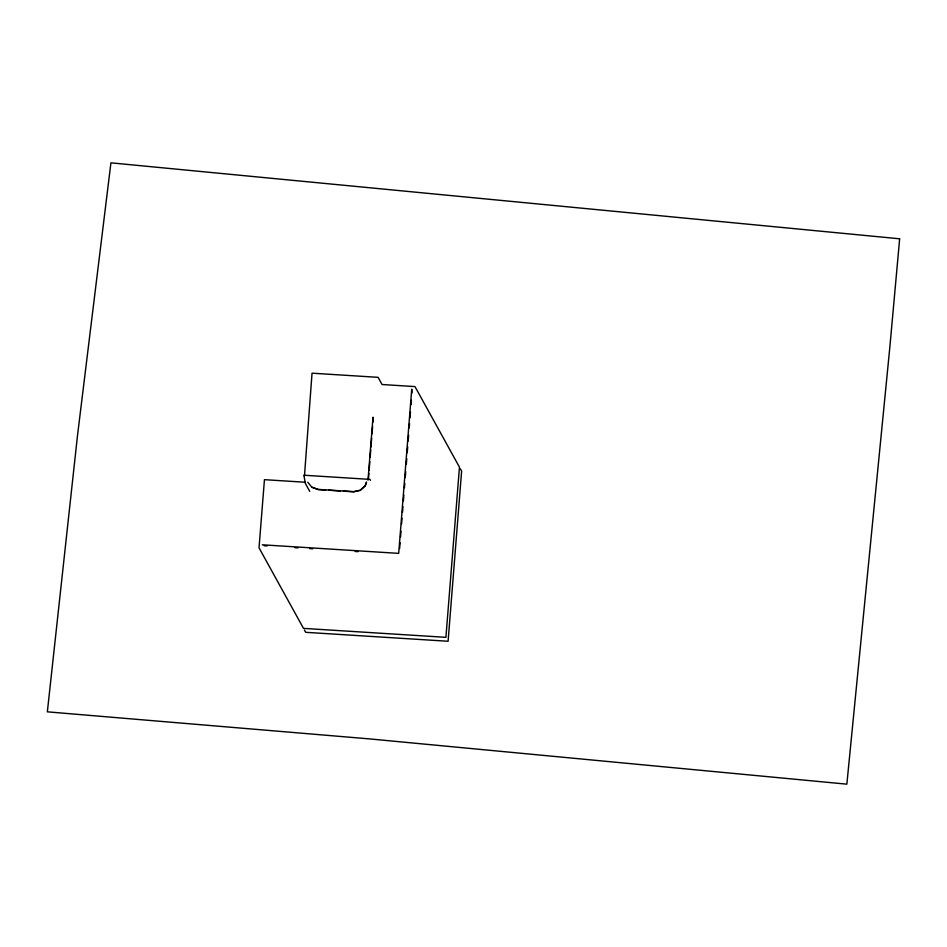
<?xml version="1.0" encoding="UTF-8"?>
<svg xmlns="http://www.w3.org/2000/svg" width="947" height="947" viewBox="0 0 947 947"><rect width="100%" height="100%" fill="white"/><g stroke="black" fill="none" stroke-linecap="round" stroke-linejoin="round"><path stroke-width="1.42" d="M304.449 476.175L312.037 373.189L378.09 377.332L382.055 384.518L414.975 386.589L459.461 467.155L445.919 637.331L303.502 628.382L259.028 547.804L264.45 479.679L304.993 482.224M368.004 480.165L373.011 417.201L372.952 422.137M368.419 479.241L368.88 473.382M369.117 470.458L369.815 461.674M370.159 457.283L370.75 449.955M370.975 447.031L371.674 438.248M372.029 433.856L372.609 426.529M399.622 548.467L400.084 542.702M400.545 536.937L400.995 531.172M401.575 523.963L402.037 518.198M402.487 512.434L402.949 506.669M403.41 500.845L403.872 495.021M404.452 487.729L404.807 483.361M405.269 477.525L405.73 471.689M406.31 464.409L406.772 458.573M407.246 452.737L407.707 446.913M408.169 441.077L408.631 435.253M409.211 427.961L409.554 423.581M410.027 417.757L410.489 411.921M411.069 404.641L411.412 400.261M411.992 392.969L411.744 389.193L398.687 553.368L262.283 544.797M325.661 490.049L318.275 489.587L311.918 487.326L307.787 482.236M328.609 490.226L340.423 490.972M343.37 491.162L353.705 491.813L360.357 490.368L365.258 485.847L366.536 482.047L365.163 485.669L360.262 490.191L353.61 491.635L318.18 489.41L311.823 487.149M264.225 545.756L267.161 545.934M295.026 547.686L297.962 547.875M309.693 548.609L312.628 548.798M355.161 551.474L358.096 551.651M460.372 468.824L461.627 471.097L448.097 641.261L305.68 632.312L304.425 630.039M370.49 480.318L369.969 479.383L303.928 475.228L305.301 483.313L309.74 491.351M899.65 238.798L889.884 346.744L846.855 784.163L369.034 738.861L47.35 711.836L77.453 435.963L110.929 162.837L899.65 238.798"/></g></svg>
